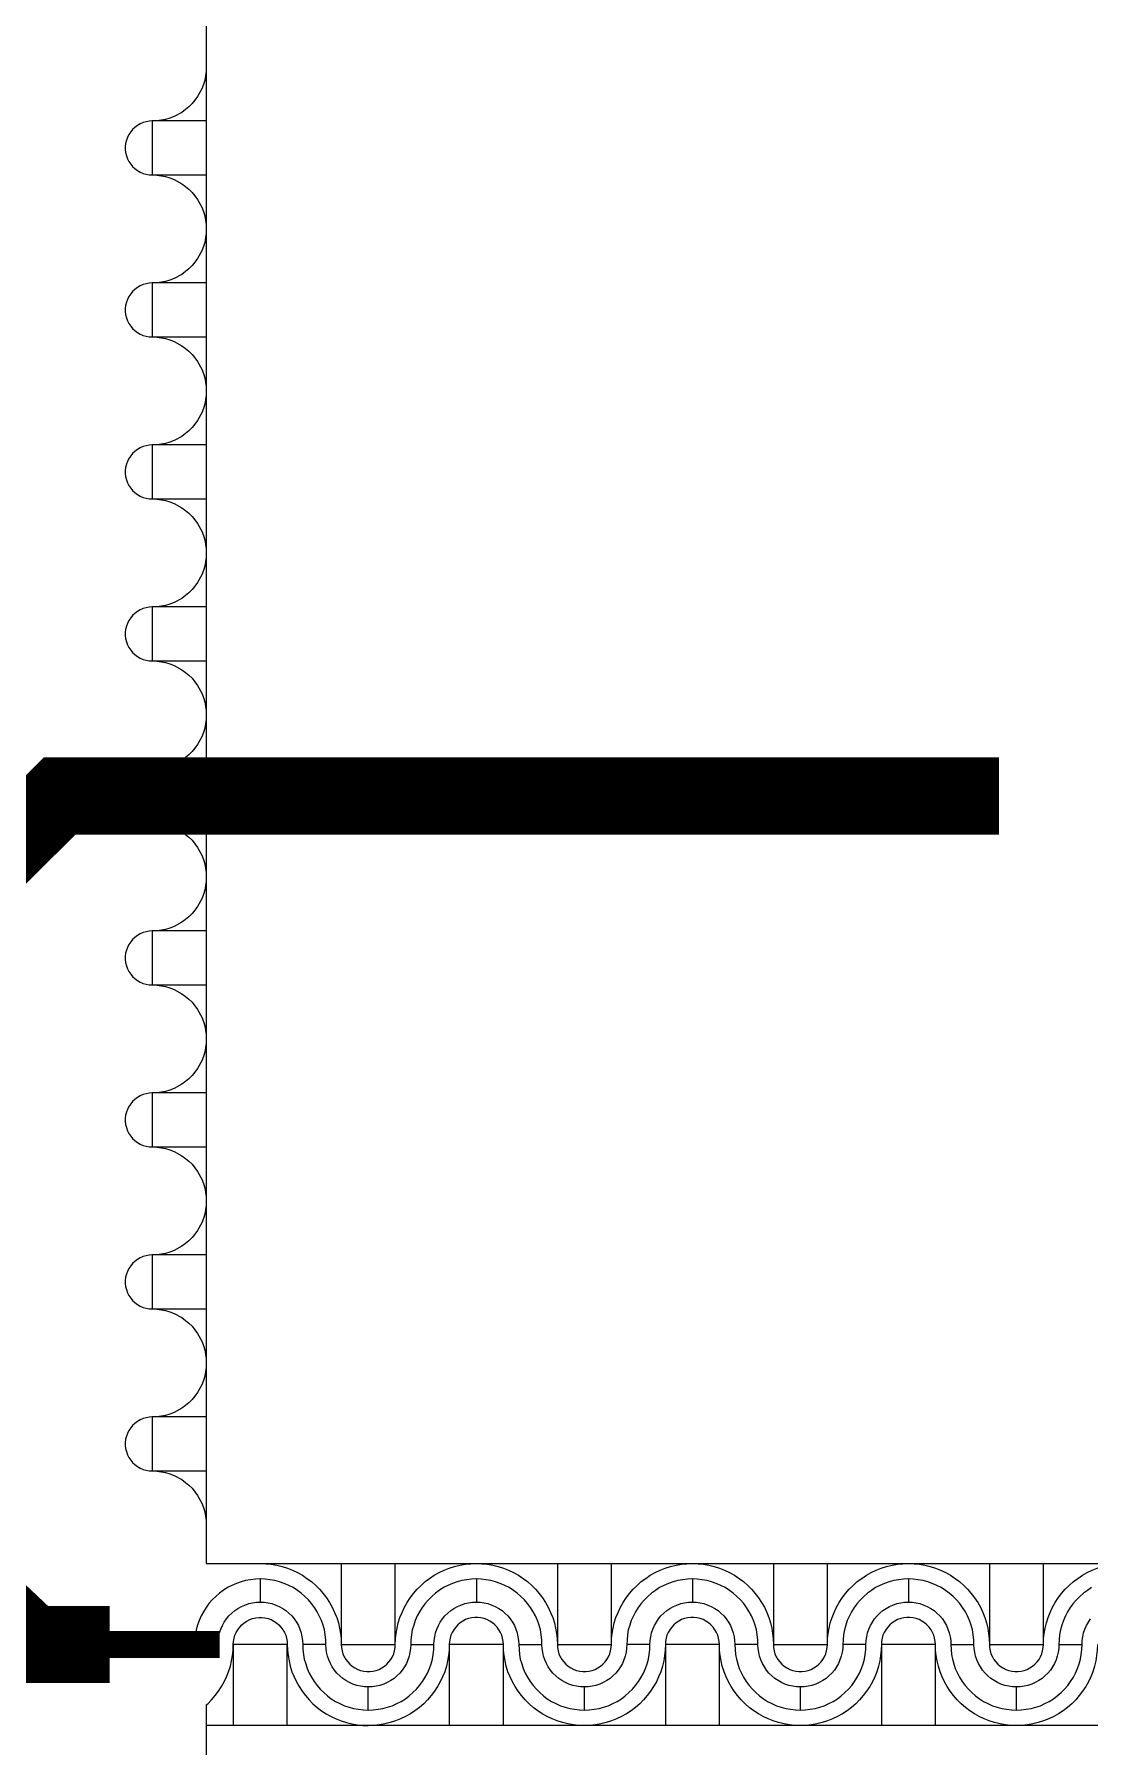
# Model space of a CAD drawing. Extents: x 190.8 to 267.1, y 124 to 174.8.
# Drawn here: x 224.322 to 225.69, y 139.348 to 141.568 of the extents above; entities that cross this region are included whole.
import ezdxf

# ---------------------------------------------------------------- set-up
doc = ezdxf.new("R2010")
doc.units = 0
doc.header["$MEASUREMENT"] = 0

msp = doc.modelspace()

# ---------------------------------------------------------------- linework, layer by layer
for p, q in [((224.5446, 141.6023), (224.5446, 139.5856)), ((224.5446, 139.5856), (226.6713, 139.5856)), ((224.5446, 139.4023), (224.5446, 137.3856))]:
    msp.add_line(p, q)
for points in [[(224.5446, 141.5256), (224.5444, 141.5198), (224.5436, 141.5141), (224.5426, 141.5083), (224.5409, 141.5028), (224.5389, 141.4973), (224.5334, 141.4873), (224.5299, 141.4826), (224.5261, 141.4781), (224.5221, 141.4741), (224.5176, 141.4703), (224.5129, 141.4668), (224.5029, 141.4613), (224.4974, 141.4593), (224.4919, 141.4576), (224.4861, 141.4566), (224.4804, 141.4558), (224.4746, 141.4556)], [(224.4746, 141.4556), (224.4706, 141.4553), (224.4666, 141.4546), (224.4626, 141.4536), (224.4589, 141.4518), (224.4554, 141.4498), (224.4521, 141.4473), (224.4491, 141.4446), (224.4466, 141.4416), (224.4444, 141.4381), (224.4424, 141.4343), (224.4411, 141.4306), (224.4401, 141.4266), (224.4396, 141.4226), (224.4396, 141.4186), (224.4401, 141.4146), (224.4411, 141.4106), (224.4424, 141.4066), (224.4444, 141.4031), (224.4466, 141.3996), (224.4491, 141.3966), (224.4521, 141.3938), (224.4554, 141.3913), (224.4589, 141.3893), (224.4626, 141.3876), (224.4666, 141.3866), (224.4706, 141.3858), (224.4746, 141.3856)], [(224.5446, 141.4556), (224.4746, 141.4556), (224.4746, 141.3856), (224.5446, 141.3856)], [(224.4746, 141.3856), (224.4804, 141.3853), (224.4861, 141.3846), (224.4919, 141.3836), (224.4974, 141.3818), (224.5029, 141.3798), (224.5129, 141.3743), (224.5176, 141.3708), (224.5221, 141.3671), (224.5261, 141.3631), (224.5299, 141.3586), (224.5334, 141.3538), (224.5389, 141.3438), (224.5409, 141.3383), (224.5426, 141.3328), (224.5436, 141.3271), (224.5444, 141.3213), (224.5446, 141.3156)], [(224.5446, 141.3156), (224.5444, 141.3098), (224.5436, 141.3041), (224.5426, 141.2983), (224.5409, 141.2928), (224.5389, 141.2873), (224.5334, 141.2773), (224.5299, 141.2726), (224.5261, 141.2681), (224.5221, 141.2641), (224.5176, 141.2603), (224.5129, 141.2568), (224.5029, 141.2513), (224.4974, 141.2493), (224.4919, 141.2476), (224.4861, 141.2466), (224.4804, 141.2458), (224.4746, 141.2456)], [(224.4746, 141.2456), (224.4706, 141.2453), (224.4666, 141.2446), (224.4626, 141.2436), (224.4589, 141.2418), (224.4554, 141.2398), (224.4521, 141.2373), (224.4491, 141.2346), (224.4466, 141.2316), (224.4444, 141.2281), (224.4424, 141.2243), (224.4411, 141.2206), (224.4401, 141.2166), (224.4396, 141.2126), (224.4396, 141.2086), (224.4401, 141.2046), (224.4411, 141.2006), (224.4424, 141.1966), (224.4444, 141.1931), (224.4466, 141.1896), (224.4491, 141.1866), (224.4521, 141.1838), (224.4554, 141.1813), (224.4589, 141.1793), (224.4626, 141.1776), (224.4666, 141.1766), (224.4706, 141.1758), (224.4746, 141.1756)], [(224.5446, 141.2456), (224.4746, 141.2456), (224.4746, 141.1756), (224.5446, 141.1756)], [(224.4746, 141.1756), (224.4804, 141.1753), (224.4861, 141.1746), (224.4919, 141.1736), (224.4974, 141.1718), (224.5029, 141.1698), (224.5129, 141.1643), (224.5176, 141.1608), (224.5221, 141.1571), (224.5261, 141.1531), (224.5299, 141.1486), (224.5334, 141.1438), (224.5389, 141.1338), (224.5409, 141.1283), (224.5426, 141.1228), (224.5436, 141.1171), (224.5444, 141.1113), (224.5446, 141.1056)], [(224.5446, 141.1056), (224.5444, 141.0998), (224.5436, 141.0941), (224.5426, 141.0883), (224.5409, 141.0828), (224.5389, 141.0773), (224.5334, 141.0673), (224.5299, 141.0626), (224.5261, 141.0581), (224.5221, 141.0541), (224.5176, 141.0503), (224.5129, 141.0468), (224.5029, 141.0413), (224.4974, 141.0393), (224.4919, 141.0376), (224.4861, 141.0366), (224.4804, 141.0358), (224.4746, 141.0356)], [(224.4746, 141.0356), (224.4706, 141.0353), (224.4666, 141.0346), (224.4626, 141.0336), (224.4589, 141.0318), (224.4554, 141.0298), (224.4521, 141.0273), (224.4491, 141.0246), (224.4466, 141.0216), (224.4444, 141.0181), (224.4424, 141.0143), (224.4411, 141.0106), (224.4401, 141.0066), (224.4396, 141.0026), (224.4396, 140.9986), (224.4401, 140.9946), (224.4411, 140.9906), (224.4424, 140.9866), (224.4444, 140.9831), (224.4466, 140.9796), (224.4491, 140.9766), (224.4521, 140.9738), (224.4554, 140.9713), (224.4589, 140.9693), (224.4626, 140.9676), (224.4666, 140.9666), (224.4706, 140.9658), (224.4746, 140.9656)], [(224.5446, 141.0356), (224.4746, 141.0356), (224.4746, 140.9656), (224.5446, 140.9656)], [(224.4746, 140.9656), (224.4804, 140.9653), (224.4861, 140.9646), (224.4919, 140.9636), (224.4974, 140.9618), (224.5029, 140.9598), (224.5129, 140.9543), (224.5176, 140.9508), (224.5221, 140.9471), (224.5261, 140.9431), (224.5299, 140.9386), (224.5334, 140.9338), (224.5389, 140.9238), (224.5409, 140.9183), (224.5426, 140.9128), (224.5436, 140.9071), (224.5444, 140.9013), (224.5446, 140.8956)], [(224.5446, 140.8956), (224.5444, 140.8898), (224.5436, 140.8841), (224.5426, 140.8783), (224.5409, 140.8728), (224.5389, 140.8673), (224.5334, 140.8573), (224.5299, 140.8526), (224.5261, 140.8481), (224.5221, 140.8441), (224.5176, 140.8403), (224.5129, 140.8368), (224.5029, 140.8313), (224.4974, 140.8293), (224.4919, 140.8276), (224.4861, 140.8266), (224.4804, 140.8258), (224.4746, 140.8256)], [(224.4746, 140.8256), (224.4706, 140.8253), (224.4666, 140.8246), (224.4626, 140.8236), (224.4589, 140.8218), (224.4554, 140.8198), (224.4521, 140.8173), (224.4491, 140.8146), (224.4466, 140.8116), (224.4444, 140.8081), (224.4424, 140.8043), (224.4411, 140.8006), (224.4401, 140.7966), (224.4396, 140.7926), (224.4396, 140.7886), (224.4401, 140.7846), (224.4411, 140.7806), (224.4424, 140.7766), (224.4444, 140.7731), (224.4466, 140.7696), (224.4491, 140.7666), (224.4521, 140.7638), (224.4554, 140.7613), (224.4589, 140.7593), (224.4626, 140.7576), (224.4666, 140.7566), (224.4706, 140.7558), (224.4746, 140.7556)], [(224.5446, 140.8256), (224.4746, 140.8256), (224.4746, 140.7556), (224.5446, 140.7556)], [(224.4746, 140.7556), (224.4804, 140.7553), (224.4861, 140.7546), (224.4919, 140.7536), (224.4974, 140.7518), (224.5029, 140.7498), (224.5129, 140.7443), (224.5176, 140.7408), (224.5221, 140.7371), (224.5261, 140.7331), (224.5299, 140.7286), (224.5334, 140.7238), (224.5389, 140.7138), (224.5409, 140.7083), (224.5426, 140.7028), (224.5436, 140.6971), (224.5444, 140.6913), (224.5446, 140.6856)], [(224.5446, 140.6856), (224.5444, 140.6798), (224.5436, 140.6741), (224.5426, 140.6683), (224.5409, 140.6628), (224.5389, 140.6573), (224.5334, 140.6473), (224.5299, 140.6426), (224.5261, 140.6381), (224.5221, 140.6341), (224.5176, 140.6303), (224.5129, 140.6268), (224.5029, 140.6213), (224.4974, 140.6193), (224.4919, 140.6176), (224.4861, 140.6166), (224.4804, 140.6158), (224.4746, 140.6156)], [(224.4746, 140.6156), (224.4706, 140.6153), (224.4666, 140.6146), (224.4626, 140.6136), (224.4589, 140.6118), (224.4554, 140.6098), (224.4521, 140.6073), (224.4491, 140.6046), (224.4466, 140.6016), (224.4444, 140.5981), (224.4424, 140.5943), (224.4411, 140.5906), (224.4401, 140.5866), (224.4396, 140.5826), (224.4396, 140.5786), (224.4401, 140.5746), (224.4411, 140.5706), (224.4424, 140.5666), (224.4444, 140.5631), (224.4466, 140.5596), (224.4491, 140.5566), (224.4521, 140.5538), (224.4554, 140.5513), (224.4589, 140.5493), (224.4626, 140.5476), (224.4666, 140.5466), (224.4706, 140.5458), (224.4746, 140.5456)], [(224.5446, 140.6156), (224.4746, 140.6156), (224.4746, 140.5456), (224.5446, 140.5456)], [(224.4746, 140.5456), (224.4804, 140.5453), (224.4861, 140.5446), (224.4919, 140.5436), (224.4974, 140.5418), (224.5029, 140.5398), (224.5129, 140.5343), (224.5176, 140.5308), (224.5221, 140.5271), (224.5261, 140.5231), (224.5299, 140.5186), (224.5334, 140.5138), (224.5389, 140.5038), (224.5409, 140.4983), (224.5426, 140.4928), (224.5436, 140.4871), (224.5444, 140.4813), (224.5446, 140.4756)], [(224.5446, 140.4756), (224.5444, 140.4698), (224.5436, 140.4641), (224.5426, 140.4583), (224.5409, 140.4528), (224.5389, 140.4473), (224.5334, 140.4373), (224.5299, 140.4326), (224.5261, 140.4281), (224.5221, 140.4241), (224.5176, 140.4203), (224.5129, 140.4168), (224.5029, 140.4113), (224.4974, 140.4093), (224.4919, 140.4076), (224.4861, 140.4066), (224.4804, 140.4058), (224.4746, 140.4056)], [(224.4746, 140.4056), (224.4706, 140.4053), (224.4666, 140.4046), (224.4626, 140.4036), (224.4589, 140.4018), (224.4554, 140.3998), (224.4521, 140.3973), (224.4491, 140.3946), (224.4466, 140.3916), (224.4444, 140.3881), (224.4424, 140.3843), (224.4411, 140.3806), (224.4401, 140.3766), (224.4396, 140.3726), (224.4396, 140.3686), (224.4401, 140.3646), (224.4411, 140.3606), (224.4424, 140.3566), (224.4444, 140.3531), (224.4466, 140.3496), (224.4491, 140.3466), (224.4521, 140.3438), (224.4554, 140.3413), (224.4589, 140.3393), (224.4626, 140.3376), (224.4666, 140.3366), (224.4706, 140.3358), (224.4746, 140.3356)], [(224.5446, 140.4056), (224.4746, 140.4056), (224.4746, 140.3356), (224.5446, 140.3356)], [(224.4746, 140.3356), (224.4804, 140.3353), (224.4861, 140.3346), (224.4919, 140.3336), (224.4974, 140.3318), (224.5029, 140.3298), (224.5129, 140.3243), (224.5176, 140.3208), (224.5221, 140.3171), (224.5261, 140.3131), (224.5299, 140.3086), (224.5334, 140.3038), (224.5389, 140.2938), (224.5409, 140.2883), (224.5426, 140.2828), (224.5436, 140.2771), (224.5444, 140.2713), (224.5446, 140.2656)], [(224.5446, 140.2656), (224.5444, 140.2598), (224.5436, 140.2541), (224.5426, 140.2483), (224.5409, 140.2428), (224.5389, 140.2373), (224.5334, 140.2273), (224.5299, 140.2226), (224.5261, 140.2181), (224.5221, 140.2141), (224.5176, 140.2103), (224.5129, 140.2068), (224.5029, 140.2013), (224.4974, 140.1993), (224.4919, 140.1976), (224.4861, 140.1966), (224.4804, 140.1958), (224.4746, 140.1956)], [(224.4746, 140.1956), (224.4706, 140.1953), (224.4666, 140.1946), (224.4626, 140.1936), (224.4589, 140.1918), (224.4554, 140.1898), (224.4521, 140.1873), (224.4491, 140.1846), (224.4466, 140.1816), (224.4444, 140.1781), (224.4424, 140.1743), (224.4411, 140.1706), (224.4401, 140.1666), (224.4396, 140.1626), (224.4396, 140.1586), (224.4401, 140.1546), (224.4411, 140.1506), (224.4424, 140.1466), (224.4444, 140.1431), (224.4466, 140.1396), (224.4491, 140.1366), (224.4521, 140.1338), (224.4554, 140.1313), (224.4589, 140.1293), (224.4626, 140.1276), (224.4666, 140.1266), (224.4706, 140.1258), (224.4746, 140.1256)], [(224.5446, 140.1956), (224.4746, 140.1956), (224.4746, 140.1256), (224.5446, 140.1256)], [(224.4746, 140.1256), (224.4804, 140.1253), (224.4861, 140.1246), (224.4919, 140.1236), (224.4974, 140.1218), (224.5029, 140.1198), (224.5129, 140.1143), (224.5176, 140.1108), (224.5221, 140.1071), (224.5261, 140.1031), (224.5299, 140.0986), (224.5334, 140.0938), (224.5389, 140.0838), (224.5409, 140.0783), (224.5426, 140.0728), (224.5436, 140.0671), (224.5444, 140.0613), (224.5446, 140.0556)], [(224.5446, 140.0556), (224.5444, 140.0498), (224.5436, 140.0441), (224.5426, 140.0383), (224.5409, 140.0328), (224.5389, 140.0273), (224.5334, 140.0173), (224.5299, 140.0126), (224.5261, 140.0081), (224.5221, 140.0041), (224.5176, 140.0003), (224.5129, 139.9968), (224.5029, 139.9913), (224.4974, 139.9893), (224.4919, 139.9876), (224.4861, 139.9866), (224.4804, 139.9858), (224.4746, 139.9856)], [(224.4746, 139.9856), (224.4706, 139.9853), (224.4666, 139.9846), (224.4626, 139.9836), (224.4589, 139.9818), (224.4554, 139.9798), (224.4521, 139.9773), (224.4491, 139.9746), (224.4466, 139.9716), (224.4444, 139.9681), (224.4424, 139.9643), (224.4411, 139.9606), (224.4401, 139.9566), (224.4396, 139.9526), (224.4396, 139.9486), (224.4401, 139.9446), (224.4411, 139.9406), (224.4424, 139.9366), (224.4444, 139.9331), (224.4466, 139.9296), (224.4491, 139.9266), (224.4521, 139.9238), (224.4554, 139.9213), (224.4589, 139.9193), (224.4626, 139.9176), (224.4666, 139.9166), (224.4706, 139.9158), (224.4746, 139.9156)], [(224.5446, 139.9856), (224.4746, 139.9856), (224.4746, 139.9156), (224.5446, 139.9156)], [(224.4746, 139.9156), (224.4804, 139.9153), (224.4861, 139.9146), (224.4919, 139.9136), (224.4974, 139.9118), (224.5029, 139.9098), (224.5129, 139.9043), (224.5176, 139.9008), (224.5221, 139.8971), (224.5261, 139.8931), (224.5299, 139.8886), (224.5334, 139.8838), (224.5389, 139.8738), (224.5409, 139.8683), (224.5426, 139.8628), (224.5436, 139.8571), (224.5444, 139.8513), (224.5446, 139.8456)], [(224.5446, 139.8456), (224.5444, 139.8398), (224.5436, 139.8341), (224.5426, 139.8283), (224.5409, 139.8228), (224.5389, 139.8173), (224.5334, 139.8073), (224.5299, 139.8026), (224.5261, 139.7981), (224.5221, 139.7941), (224.5176, 139.7903), (224.5129, 139.7868), (224.5029, 139.7813), (224.4974, 139.7793), (224.4919, 139.7776), (224.4861, 139.7766), (224.4804, 139.7758), (224.4746, 139.7756)], [(224.4746, 139.7756), (224.4706, 139.7753), (224.4666, 139.7746), (224.4626, 139.7736), (224.4589, 139.7718), (224.4554, 139.7698), (224.4521, 139.7673), (224.4491, 139.7646), (224.4466, 139.7616), (224.4444, 139.7581), (224.4424, 139.7543), (224.4411, 139.7506), (224.4401, 139.7466), (224.4396, 139.7426), (224.4396, 139.7386), (224.4401, 139.7346), (224.4411, 139.7306), (224.4424, 139.7266), (224.4444, 139.7231), (224.4466, 139.7196), (224.4491, 139.7166), (224.4521, 139.7138), (224.4554, 139.7113), (224.4589, 139.7093), (224.4626, 139.7076), (224.4666, 139.7066), (224.4706, 139.7058), (224.4746, 139.7056)], [(224.5446, 139.7756), (224.4746, 139.7756), (224.4746, 139.7056), (224.5446, 139.7056)], [(224.4746, 139.7056), (224.4804, 139.7053), (224.4861, 139.7046), (224.4919, 139.7036), (224.4974, 139.7018), (224.5029, 139.6998), (224.5129, 139.6943), (224.5176, 139.6908), (224.5221, 139.6871), (224.5261, 139.6831), (224.5299, 139.6786), (224.5334, 139.6738), (224.5389, 139.6638), (224.5409, 139.6583), (224.5426, 139.6528), (224.5436, 139.6471), (224.5444, 139.6413), (224.5446, 139.6356)], [(224.6146, 139.5856), (224.6219, 139.5853), (224.6289, 139.5846), (224.6359, 139.5833), (224.6429, 139.5818), (224.6499, 139.5796), (224.6564, 139.5768), (224.6629, 139.5738), (224.6691, 139.5703), (224.6751, 139.5663), (224.6809, 139.5621), (224.6864, 139.5573), (224.6914, 139.5523), (224.6961, 139.5468), (224.7004, 139.5411), (224.7044, 139.5351), (224.7079, 139.5288), (224.7109, 139.5223), (224.7136, 139.5158), (224.7159, 139.5088), (224.7174, 139.5018), (224.7186, 139.4948), (224.7194, 139.4878), (224.7196, 139.4806)], [(224.7196, 139.5856), (224.7196, 139.4806), (224.7896, 139.4806), (224.7896, 139.5856)], [(224.7896, 139.4806), (224.7899, 139.4878), (224.7906, 139.4948), (224.7919, 139.5018), (224.7934, 139.5088), (224.7956, 139.5158), (224.7984, 139.5223), (224.8014, 139.5288), (224.8049, 139.5351), (224.8089, 139.5411), (224.8131, 139.5468), (224.8179, 139.5523), (224.8229, 139.5573), (224.8284, 139.5621), (224.8341, 139.5663), (224.8401, 139.5703), (224.8464, 139.5738), (224.8529, 139.5768), (224.8594, 139.5796), (224.8664, 139.5818), (224.8734, 139.5833), (224.8804, 139.5846), (224.8874, 139.5853), (224.8946, 139.5856)], [(224.8946, 139.5856), (224.9019, 139.5853), (224.9089, 139.5846), (224.9159, 139.5833), (224.9229, 139.5818), (224.9299, 139.5796), (224.9364, 139.5768), (224.9429, 139.5738), (224.9491, 139.5703), (224.9551, 139.5663), (224.9609, 139.5621), (224.9664, 139.5573), (224.9714, 139.5523), (224.9761, 139.5468), (224.9804, 139.5411), (224.9844, 139.5351), (224.9879, 139.5288), (224.9909, 139.5223), (224.9936, 139.5158), (224.9959, 139.5088), (224.9974, 139.5018), (224.9986, 139.4948), (224.9994, 139.4878), (224.9996, 139.4806)], [(224.9996, 139.5856), (224.9996, 139.4806), (225.0696, 139.4806), (225.0696, 139.5856)], [(225.0696, 139.4806), (225.0699, 139.4878), (225.0706, 139.4948), (225.0719, 139.5018), (225.0734, 139.5088), (225.0756, 139.5158), (225.0784, 139.5223), (225.0814, 139.5288), (225.0849, 139.5351), (225.0889, 139.5411), (225.0931, 139.5468), (225.0979, 139.5523), (225.1029, 139.5573), (225.1084, 139.5621), (225.1141, 139.5663), (225.1201, 139.5703), (225.1264, 139.5738), (225.1329, 139.5768), (225.1394, 139.5796), (225.1464, 139.5818), (225.1534, 139.5833), (225.1604, 139.5846), (225.1674, 139.5853), (225.1746, 139.5856)], [(225.1746, 139.5856), (225.1819, 139.5853), (225.1889, 139.5846), (225.1959, 139.5833), (225.2029, 139.5818), (225.2099, 139.5796), (225.2164, 139.5768), (225.2229, 139.5738), (225.2291, 139.5703), (225.2351, 139.5663), (225.2409, 139.5621), (225.2464, 139.5573), (225.2514, 139.5523), (225.2561, 139.5468), (225.2604, 139.5411), (225.2644, 139.5351), (225.2679, 139.5288), (225.2709, 139.5223), (225.2736, 139.5158), (225.2759, 139.5088), (225.2774, 139.5018), (225.2786, 139.4948), (225.2794, 139.4878), (225.2796, 139.4806)], [(225.2796, 139.5856), (225.2796, 139.4806), (225.3496, 139.4806), (225.3496, 139.5856)], [(225.3496, 139.4806), (225.3499, 139.4878), (225.3506, 139.4948), (225.3519, 139.5018), (225.3534, 139.5088), (225.3556, 139.5158), (225.3584, 139.5223), (225.3614, 139.5288), (225.3649, 139.5351), (225.3689, 139.5411), (225.3731, 139.5468), (225.3779, 139.5523), (225.3829, 139.5573), (225.3884, 139.5621), (225.3941, 139.5663), (225.4001, 139.5703), (225.4064, 139.5738), (225.4129, 139.5768), (225.4194, 139.5796), (225.4264, 139.5818), (225.4334, 139.5833), (225.4404, 139.5846), (225.4474, 139.5853), (225.4546, 139.5856)], [(225.4546, 139.5856), (225.4619, 139.5853), (225.4689, 139.5846), (225.4759, 139.5833), (225.4829, 139.5818), (225.4899, 139.5796), (225.4964, 139.5768), (225.5029, 139.5738), (225.5091, 139.5703), (225.5151, 139.5663), (225.5209, 139.5621), (225.5264, 139.5573), (225.5314, 139.5523), (225.5361, 139.5468), (225.5404, 139.5411), (225.5444, 139.5351), (225.5479, 139.5288), (225.5509, 139.5223), (225.5536, 139.5158), (225.5559, 139.5088), (225.5574, 139.5018), (225.5586, 139.4948), (225.5594, 139.4878), (225.5596, 139.4806)], [(225.5596, 139.5856), (225.5596, 139.4806), (225.6296, 139.4806), (225.6296, 139.5856)], [(225.6296, 139.4806), (225.6299, 139.4878), (225.6306, 139.4948), (225.6319, 139.5018), (225.6334, 139.5088), (225.6356, 139.5158), (225.6384, 139.5223), (225.6414, 139.5288), (225.6449, 139.5351), (225.6489, 139.5411), (225.6531, 139.5468), (225.6579, 139.5523), (225.6629, 139.5573), (225.6684, 139.5621), (225.6741, 139.5663), (225.6801, 139.5703), (225.6864, 139.5738), (225.6929, 139.5768), (225.6994, 139.5796), (225.7064, 139.5818), (225.7134, 139.5833), (225.7204, 139.5846), (225.7274, 139.5853), (225.7346, 139.5856)], [(224.6146, 139.5656), (224.6084, 139.5653), (224.6019, 139.5646), (224.5956, 139.5636), (224.5896, 139.5618), (224.5836, 139.5598), (224.5776, 139.5571), (224.5721, 139.5543), (224.5666, 139.5508), (224.5616, 139.5471), (224.5569, 139.5428), (224.5524, 139.5383), (224.5481, 139.5336), (224.5444, 139.5286), (224.5409, 139.5231), (224.5381, 139.5176), (224.5354, 139.5116), (224.5334, 139.5056), (224.5316, 139.4996), (224.5306, 139.4933), (224.5299, 139.4868), (224.5296, 139.4806), (224.5596, 139.4806), (224.5599, 139.4856), (224.5606, 139.4906), (224.5616, 139.4956), (224.5634, 139.5006), (224.5654, 139.5051), (224.5679, 139.5096), (224.5706, 139.5138), (224.5739, 139.5176), (224.5776, 139.5213), (224.5814, 139.5246), (224.5856, 139.5273), (224.5901, 139.5298), (224.5946, 139.5318), (224.5996, 139.5336), (224.6046, 139.5346), (224.6096, 139.5353), (224.6146, 139.5356)], [(224.6996, 139.4806), (224.6994, 139.4868), (224.6986, 139.4933), (224.6976, 139.4996), (224.6959, 139.5056), (224.6939, 139.5116), (224.6911, 139.5176), (224.6884, 139.5231), (224.6849, 139.5286), (224.6811, 139.5336), (224.6769, 139.5383), (224.6724, 139.5428), (224.6676, 139.5471), (224.6626, 139.5508), (224.6571, 139.5543), (224.6516, 139.5571), (224.6456, 139.5598), (224.6396, 139.5618), (224.6336, 139.5636), (224.6274, 139.5646), (224.6209, 139.5653), (224.6146, 139.5656), (224.6146, 139.5356), (224.6196, 139.5353), (224.6246, 139.5346), (224.6296, 139.5336), (224.6346, 139.5318), (224.6391, 139.5298), (224.6436, 139.5273), (224.6479, 139.5246), (224.6516, 139.5213), (224.6554, 139.5176), (224.6586, 139.5138), (224.6614, 139.5096), (224.6639, 139.5051), (224.6659, 139.5006), (224.6676, 139.4956), (224.6686, 139.4906), (224.6694, 139.4856), (224.6696, 139.4806)], [(224.8946, 139.5656), (224.8884, 139.5653), (224.8819, 139.5646), (224.8756, 139.5636), (224.8696, 139.5618), (224.8636, 139.5598), (224.8576, 139.5571), (224.8521, 139.5543), (224.8466, 139.5508), (224.8416, 139.5471), (224.8369, 139.5428), (224.8324, 139.5383), (224.8281, 139.5336), (224.8244, 139.5286), (224.8209, 139.5231), (224.8181, 139.5176), (224.8154, 139.5116), (224.8134, 139.5056), (224.8116, 139.4996), (224.8106, 139.4933), (224.8099, 139.4868), (224.8096, 139.4806), (224.8396, 139.4806), (224.8399, 139.4856), (224.8406, 139.4906), (224.8416, 139.4956), (224.8434, 139.5006), (224.8454, 139.5051), (224.8479, 139.5096), (224.8506, 139.5138), (224.8539, 139.5176), (224.8576, 139.5213), (224.8614, 139.5246), (224.8656, 139.5273), (224.8701, 139.5298), (224.8746, 139.5318), (224.8796, 139.5336), (224.8846, 139.5346), (224.8896, 139.5353), (224.8946, 139.5356)], [(225.1746, 139.5656), (225.1684, 139.5653), (225.1619, 139.5646), (225.1556, 139.5636), (225.1496, 139.5618), (225.1436, 139.5598), (225.1376, 139.5571), (225.1321, 139.5543), (225.1266, 139.5508), (225.1216, 139.5471), (225.1169, 139.5428), (225.1124, 139.5383), (225.1081, 139.5336), (225.1044, 139.5286), (225.1009, 139.5231), (225.0981, 139.5176), (225.0954, 139.5116), (225.0934, 139.5056), (225.0916, 139.4996), (225.0906, 139.4933), (225.0899, 139.4868), (225.0896, 139.4806)], [(225.2596, 139.4806), (225.2594, 139.4868), (225.2586, 139.4933), (225.2576, 139.4996), (225.2559, 139.5056), (225.2539, 139.5116), (225.2511, 139.5176), (225.2484, 139.5231), (225.2449, 139.5286), (225.2411, 139.5336), (225.2369, 139.5383), (225.2324, 139.5428), (225.2276, 139.5471), (225.2226, 139.5508), (225.2171, 139.5543), (225.2116, 139.5571), (225.2056, 139.5598), (225.1996, 139.5618), (225.1936, 139.5636), (225.1874, 139.5646), (225.1809, 139.5653), (225.1746, 139.5656), (225.1746, 139.5356), (225.1796, 139.5353), (225.1846, 139.5346), (225.1896, 139.5336), (225.1946, 139.5318), (225.1991, 139.5298), (225.2036, 139.5273), (225.2079, 139.5246), (225.2116, 139.5213), (225.2154, 139.5176), (225.2186, 139.5138), (225.2214, 139.5096), (225.2239, 139.5051), (225.2259, 139.5006), (225.2276, 139.4956), (225.2286, 139.4906), (225.2294, 139.4856), (225.2296, 139.4806)], [(225.4546, 139.5656), (225.4484, 139.5653), (225.4419, 139.5646), (225.4356, 139.5636), (225.4296, 139.5618), (225.4236, 139.5598), (225.4176, 139.5571), (225.4121, 139.5543), (225.4066, 139.5508), (225.4016, 139.5471), (225.3969, 139.5428), (225.3924, 139.5383), (225.3881, 139.5336), (225.3844, 139.5286), (225.3809, 139.5231), (225.3781, 139.5176), (225.3754, 139.5116), (225.3734, 139.5056), (225.3716, 139.4996), (225.3706, 139.4933), (225.3699, 139.4868), (225.3696, 139.4806)], [(225.6921, 139.5543), (225.6866, 139.5508), (225.6816, 139.5471), (225.6769, 139.5428), (225.6724, 139.5383), (225.6681, 139.5336), (225.6644, 139.5286), (225.6609, 139.5231), (225.6581, 139.5176), (225.6554, 139.5116), (225.6534, 139.5056), (225.6516, 139.4996), (225.6506, 139.4933), (225.6499, 139.4868), (225.6496, 139.4806), (225.6796, 139.4806), (225.6799, 139.4856), (225.6806, 139.4906), (225.6816, 139.4956), (225.6834, 139.5006), (225.6854, 139.5051), (225.6879, 139.5096), (225.6906, 139.5138)], [(225.1196, 139.4806), (225.1199, 139.4856), (225.1206, 139.4906), (225.1216, 139.4956), (225.1234, 139.5006), (225.1254, 139.5051), (225.1279, 139.5096), (225.1306, 139.5138), (225.1339, 139.5176), (225.1376, 139.5213), (225.1414, 139.5246), (225.1456, 139.5273), (225.1501, 139.5298), (225.1546, 139.5318), (225.1596, 139.5336), (225.1646, 139.5346), (225.1696, 139.5353), (225.1746, 139.5356)], [(225.3996, 139.4806), (225.3999, 139.4856), (225.4006, 139.4906), (225.4016, 139.4956), (225.4034, 139.5006), (225.4054, 139.5051), (225.4079, 139.5096), (225.4106, 139.5138), (225.4139, 139.5176), (225.4176, 139.5213), (225.4214, 139.5246), (225.4256, 139.5273), (225.4301, 139.5298), (225.4346, 139.5318), (225.4396, 139.5336), (225.4446, 139.5346), (225.4496, 139.5353), (225.4546, 139.5356)], [(224.5796, 139.4806), (224.5799, 139.4846), (224.5806, 139.4886), (224.5816, 139.4926), (224.5834, 139.4963), (224.5854, 139.4998), (224.5879, 139.5031), (224.5906, 139.5061), (224.5936, 139.5086), (224.5971, 139.5108), (224.6009, 139.5128), (224.6046, 139.5141), (224.6086, 139.5151), (224.6126, 139.5156), (224.6166, 139.5156), (224.6206, 139.5151), (224.6246, 139.5141), (224.6286, 139.5128), (224.6321, 139.5108), (224.6356, 139.5086), (224.6386, 139.5061), (224.6414, 139.5031), (224.6439, 139.4998), (224.6459, 139.4963), (224.6476, 139.4926), (224.6486, 139.4886), (224.6494, 139.4846), (224.6496, 139.4806)], [(224.9296, 139.4806), (224.9294, 139.4846), (224.9286, 139.4886), (224.9276, 139.4926), (224.9259, 139.4963), (224.9239, 139.4998), (224.9214, 139.5031), (224.9186, 139.5061), (224.9156, 139.5086), (224.9121, 139.5108), (224.9084, 139.5128), (224.9046, 139.5141), (224.9006, 139.5151), (224.8966, 139.5156), (224.8926, 139.5156), (224.8886, 139.5151), (224.8846, 139.5141), (224.8806, 139.5128), (224.8771, 139.5108), (224.8736, 139.5086), (224.8706, 139.5061), (224.8679, 139.5031), (224.8654, 139.4998), (224.8634, 139.4963), (224.8616, 139.4926), (224.8606, 139.4886), (224.8599, 139.4846), (224.8596, 139.4806)], [(225.2096, 139.4806), (225.2094, 139.4846), (225.2086, 139.4886), (225.2076, 139.4926), (225.2059, 139.4963), (225.2039, 139.4998), (225.2014, 139.5031), (225.1986, 139.5061), (225.1956, 139.5086), (225.1921, 139.5108), (225.1884, 139.5128), (225.1846, 139.5141), (225.1806, 139.5151), (225.1766, 139.5156), (225.1726, 139.5156), (225.1686, 139.5151), (225.1646, 139.5141), (225.1606, 139.5128), (225.1571, 139.5108), (225.1536, 139.5086), (225.1506, 139.5061), (225.1479, 139.5031), (225.1454, 139.4998), (225.1434, 139.4963), (225.1416, 139.4926), (225.1406, 139.4886), (225.1399, 139.4846), (225.1396, 139.4806)], [(225.4896, 139.4806), (225.4894, 139.4846), (225.4886, 139.4886), (225.4876, 139.4926), (225.4859, 139.4963), (225.4839, 139.4998), (225.4814, 139.5031), (225.4786, 139.5061), (225.4756, 139.5086), (225.4721, 139.5108), (225.4684, 139.5128), (225.4646, 139.5141), (225.4606, 139.5151), (225.4566, 139.5156), (225.4526, 139.5156), (225.4486, 139.5151), (225.4446, 139.5141), (225.4406, 139.5128), (225.4371, 139.5108), (225.4336, 139.5086), (225.4306, 139.5061), (225.4279, 139.5031), (225.4254, 139.4998), (225.4234, 139.4963), (225.4216, 139.4926), (225.4206, 139.4886), (225.4199, 139.4846), (225.4196, 139.4806)], [(224.5446, 139.4023), (224.5464, 139.4038), (224.5514, 139.4088), (224.5561, 139.4143), (224.5604, 139.4201), (224.5644, 139.4261), (224.5679, 139.4323), (224.5709, 139.4388), (224.5736, 139.4453), (224.5759, 139.4523), (224.5774, 139.4593), (224.5786, 139.4663), (224.5794, 139.4733), (224.5796, 139.4806)], [(224.6496, 139.3756), (224.6496, 139.4806), (224.5796, 139.4806), (224.5796, 139.3756)], [(224.6496, 139.4806), (224.6499, 139.4733), (224.6506, 139.4663), (224.6519, 139.4593), (224.6534, 139.4523), (224.6556, 139.4453), (224.6584, 139.4388), (224.6614, 139.4323), (224.6649, 139.4261), (224.6689, 139.4201), (224.6731, 139.4143), (224.6779, 139.4088), (224.6829, 139.4038), (224.6884, 139.3991), (224.6941, 139.3948), (224.7001, 139.3908), (224.7064, 139.3873), (224.7129, 139.3843), (224.7194, 139.3816), (224.7264, 139.3793), (224.7334, 139.3778), (224.7404, 139.3766), (224.7474, 139.3758), (224.7546, 139.3756)], [(224.7196, 139.4806), (224.7199, 139.4766), (224.7206, 139.4726), (224.7216, 139.4686), (224.7234, 139.4648), (224.7254, 139.4613), (224.7279, 139.4581), (224.7306, 139.4551), (224.7336, 139.4526), (224.7371, 139.4503), (224.7409, 139.4483), (224.7446, 139.4471), (224.7486, 139.4461), (224.7526, 139.4456), (224.7566, 139.4456), (224.7606, 139.4461), (224.7646, 139.4471), (224.7686, 139.4483), (224.7721, 139.4503), (224.7756, 139.4526), (224.7786, 139.4551), (224.7814, 139.4581), (224.7839, 139.4613), (224.7859, 139.4648), (224.7876, 139.4686), (224.7886, 139.4726), (224.7894, 139.4766), (224.7896, 139.4806)], [(224.8096, 139.4806), (224.8094, 139.4756), (224.8086, 139.4706), (224.8076, 139.4656), (224.8059, 139.4606), (224.8039, 139.4561), (224.8014, 139.4516), (224.7986, 139.4473), (224.7954, 139.4436), (224.7916, 139.4398), (224.7879, 139.4366), (224.7836, 139.4338), (224.7791, 139.4313), (224.7746, 139.4293), (224.7696, 139.4276), (224.7646, 139.4266), (224.7596, 139.4258), (224.7546, 139.4256)], [(224.8596, 139.4806), (224.8594, 139.4733), (224.8586, 139.4663), (224.8574, 139.4593), (224.8559, 139.4523), (224.8536, 139.4453), (224.8509, 139.4388), (224.8479, 139.4323), (224.8444, 139.4261), (224.8404, 139.4201), (224.8361, 139.4143), (224.8314, 139.4088), (224.8264, 139.4038), (224.8209, 139.3991), (224.8151, 139.3948), (224.8091, 139.3908), (224.8029, 139.3873), (224.7964, 139.3843), (224.7899, 139.3816), (224.7829, 139.3793), (224.7759, 139.3778), (224.7689, 139.3766), (224.7619, 139.3758), (224.7546, 139.3756)], [(224.7546, 139.3956), (224.7609, 139.3958), (224.7674, 139.3966), (224.7736, 139.3976), (224.7796, 139.3993), (224.7856, 139.4013), (224.7916, 139.4041), (224.7971, 139.4068), (224.8026, 139.4103), (224.8076, 139.4141), (224.8124, 139.4183), (224.8169, 139.4228), (224.8211, 139.4276), (224.8249, 139.4326), (224.8284, 139.4381), (224.8311, 139.4436), (224.8339, 139.4496), (224.8359, 139.4556), (224.8376, 139.4616), (224.8386, 139.4678), (224.8394, 139.4743), (224.8396, 139.4806)], [(224.9296, 139.3756), (224.9296, 139.4806), (224.8596, 139.4806), (224.8596, 139.3756)], [(225.0346, 139.3756), (225.0274, 139.3758), (225.0204, 139.3766), (225.0134, 139.3778), (225.0064, 139.3793), (224.9994, 139.3816), (224.9929, 139.3843), (224.9864, 139.3873), (224.9801, 139.3908), (224.9741, 139.3948), (224.9684, 139.3991), (224.9629, 139.4038), (224.9579, 139.4088), (224.9531, 139.4143), (224.9489, 139.4201), (224.9449, 139.4261), (224.9414, 139.4323), (224.9384, 139.4388), (224.9356, 139.4453), (224.9334, 139.4523), (224.9319, 139.4593), (224.9306, 139.4663), (224.9299, 139.4733), (224.9296, 139.4806)], [(224.9496, 139.4806), (224.9499, 139.4743), (224.9506, 139.4678), (224.9516, 139.4616), (224.9534, 139.4556), (224.9554, 139.4496), (224.9581, 139.4436), (224.9609, 139.4381), (224.9644, 139.4326), (224.9681, 139.4276), (224.9724, 139.4228), (224.9769, 139.4183), (224.9816, 139.4141), (224.9866, 139.4103), (224.9921, 139.4068), (224.9976, 139.4041), (225.0036, 139.4013), (225.0096, 139.3993), (225.0156, 139.3976), (225.0219, 139.3966), (225.0284, 139.3958), (225.0346, 139.3956), (225.0346, 139.4256), (225.0296, 139.4258), (225.0246, 139.4266), (225.0196, 139.4276), (225.0146, 139.4293), (225.0101, 139.4313), (225.0056, 139.4338), (225.0014, 139.4366), (224.9976, 139.4398), (224.9939, 139.4436), (224.9906, 139.4473), (224.9879, 139.4516), (224.9854, 139.4561), (224.9834, 139.4606), (224.9816, 139.4656), (224.9806, 139.4706), (224.9799, 139.4756), (224.9796, 139.4806)], [(224.9996, 139.4806), (224.9999, 139.4766), (225.0006, 139.4726), (225.0016, 139.4686), (225.0034, 139.4648), (225.0054, 139.4613), (225.0079, 139.4581), (225.0106, 139.4551), (225.0136, 139.4526), (225.0171, 139.4503), (225.0209, 139.4483), (225.0246, 139.4471), (225.0286, 139.4461), (225.0326, 139.4456), (225.0366, 139.4456), (225.0406, 139.4461), (225.0446, 139.4471), (225.0486, 139.4483), (225.0521, 139.4503), (225.0556, 139.4526), (225.0586, 139.4551), (225.0614, 139.4581), (225.0639, 139.4613), (225.0659, 139.4648), (225.0676, 139.4686), (225.0686, 139.4726), (225.0694, 139.4766), (225.0696, 139.4806)], [(225.0346, 139.3956), (225.0409, 139.3958), (225.0474, 139.3966), (225.0536, 139.3976), (225.0596, 139.3993), (225.0656, 139.4013), (225.0716, 139.4041), (225.0771, 139.4068), (225.0826, 139.4103), (225.0876, 139.4141), (225.0924, 139.4183), (225.0969, 139.4228), (225.1011, 139.4276), (225.1049, 139.4326), (225.1084, 139.4381), (225.1111, 139.4436), (225.1139, 139.4496), (225.1159, 139.4556), (225.1176, 139.4616), (225.1186, 139.4678), (225.1194, 139.4743), (225.1196, 139.4806), (225.0896, 139.4806), (225.0894, 139.4756), (225.0886, 139.4706), (225.0876, 139.4656), (225.0859, 139.4606), (225.0839, 139.4561), (225.0814, 139.4516), (225.0786, 139.4473), (225.0754, 139.4436), (225.0716, 139.4398), (225.0679, 139.4366), (225.0636, 139.4338), (225.0591, 139.4313), (225.0546, 139.4293), (225.0496, 139.4276), (225.0446, 139.4266), (225.0396, 139.4258), (225.0346, 139.4256)], [(225.1396, 139.4806), (225.1394, 139.4733), (225.1386, 139.4663), (225.1374, 139.4593), (225.1359, 139.4523), (225.1336, 139.4453), (225.1309, 139.4388), (225.1279, 139.4323), (225.1244, 139.4261), (225.1204, 139.4201), (225.1161, 139.4143), (225.1114, 139.4088), (225.1064, 139.4038), (225.1009, 139.3991), (225.0951, 139.3948), (225.0891, 139.3908), (225.0829, 139.3873), (225.0764, 139.3843), (225.0699, 139.3816), (225.0629, 139.3793), (225.0559, 139.3778), (225.0489, 139.3766), (225.0419, 139.3758), (225.0346, 139.3756)], [(225.2096, 139.3756), (225.2096, 139.4806), (225.1396, 139.4806), (225.1396, 139.3756)], [(225.3146, 139.3756), (225.3074, 139.3758), (225.3004, 139.3766), (225.2934, 139.3778), (225.2864, 139.3793), (225.2794, 139.3816), (225.2729, 139.3843), (225.2664, 139.3873), (225.2601, 139.3908), (225.2541, 139.3948), (225.2484, 139.3991), (225.2429, 139.4038), (225.2379, 139.4088), (225.2331, 139.4143), (225.2289, 139.4201), (225.2249, 139.4261), (225.2214, 139.4323), (225.2184, 139.4388), (225.2156, 139.4453), (225.2134, 139.4523), (225.2119, 139.4593), (225.2106, 139.4663), (225.2099, 139.4733), (225.2096, 139.4806)], [(225.2796, 139.4806), (225.2799, 139.4766), (225.2806, 139.4726), (225.2816, 139.4686), (225.2834, 139.4648), (225.2854, 139.4613), (225.2879, 139.4581), (225.2906, 139.4551), (225.2936, 139.4526), (225.2971, 139.4503), (225.3009, 139.4483), (225.3046, 139.4471), (225.3086, 139.4461), (225.3126, 139.4456), (225.3166, 139.4456), (225.3206, 139.4461), (225.3246, 139.4471), (225.3286, 139.4483), (225.3321, 139.4503), (225.3356, 139.4526), (225.3386, 139.4551), (225.3414, 139.4581), (225.3439, 139.4613), (225.3459, 139.4648), (225.3476, 139.4686), (225.3486, 139.4726), (225.3494, 139.4766), (225.3496, 139.4806)], [(225.3146, 139.3956), (225.3209, 139.3958), (225.3274, 139.3966), (225.3336, 139.3976), (225.3396, 139.3993), (225.3456, 139.4013), (225.3516, 139.4041), (225.3571, 139.4068), (225.3626, 139.4103), (225.3676, 139.4141), (225.3724, 139.4183), (225.3769, 139.4228), (225.3811, 139.4276), (225.3849, 139.4326), (225.3884, 139.4381), (225.3911, 139.4436), (225.3939, 139.4496), (225.3959, 139.4556), (225.3976, 139.4616), (225.3986, 139.4678), (225.3994, 139.4743), (225.3996, 139.4806), (225.3696, 139.4806), (225.3694, 139.4756), (225.3686, 139.4706), (225.3676, 139.4656), (225.3659, 139.4606), (225.3639, 139.4561), (225.3614, 139.4516), (225.3586, 139.4473), (225.3554, 139.4436), (225.3516, 139.4398), (225.3479, 139.4366), (225.3436, 139.4338), (225.3391, 139.4313), (225.3346, 139.4293), (225.3296, 139.4276), (225.3246, 139.4266), (225.3196, 139.4258), (225.3146, 139.4256)], [(225.4196, 139.4806), (225.4194, 139.4733), (225.4186, 139.4663), (225.4174, 139.4593), (225.4159, 139.4523), (225.4136, 139.4453), (225.4109, 139.4388), (225.4079, 139.4323), (225.4044, 139.4261), (225.4004, 139.4201), (225.3961, 139.4143), (225.3914, 139.4088), (225.3864, 139.4038), (225.3809, 139.3991), (225.3751, 139.3948), (225.3691, 139.3908), (225.3629, 139.3873), (225.3564, 139.3843), (225.3499, 139.3816), (225.3429, 139.3793), (225.3359, 139.3778), (225.3289, 139.3766), (225.3219, 139.3758), (225.3146, 139.3756)], [(225.4896, 139.3756), (225.4896, 139.4806), (225.4196, 139.4806), (225.4196, 139.3756)], [(225.5946, 139.3756), (225.5874, 139.3758), (225.5804, 139.3766), (225.5734, 139.3778), (225.5664, 139.3793), (225.5594, 139.3816), (225.5529, 139.3843), (225.5464, 139.3873), (225.5401, 139.3908), (225.5341, 139.3948), (225.5284, 139.3991), (225.5229, 139.4038), (225.5179, 139.4088), (225.5131, 139.4143), (225.5089, 139.4201), (225.5049, 139.4261), (225.5014, 139.4323), (225.4984, 139.4388), (225.4956, 139.4453), (225.4934, 139.4523), (225.4919, 139.4593), (225.4906, 139.4663), (225.4899, 139.4733), (225.4896, 139.4806)], [(225.5096, 139.4806), (225.5099, 139.4743), (225.5106, 139.4678), (225.5116, 139.4616), (225.5134, 139.4556), (225.5154, 139.4496), (225.5181, 139.4436), (225.5209, 139.4381), (225.5244, 139.4326), (225.5281, 139.4276), (225.5324, 139.4228), (225.5369, 139.4183), (225.5416, 139.4141), (225.5466, 139.4103), (225.5521, 139.4068), (225.5576, 139.4041), (225.5636, 139.4013), (225.5696, 139.3993), (225.5756, 139.3976), (225.5819, 139.3966), (225.5884, 139.3958), (225.5946, 139.3956), (225.5946, 139.4256), (225.5896, 139.4258), (225.5846, 139.4266), (225.5796, 139.4276), (225.5746, 139.4293), (225.5701, 139.4313), (225.5656, 139.4338), (225.5614, 139.4366), (225.5576, 139.4398), (225.5539, 139.4436), (225.5506, 139.4473), (225.5479, 139.4516), (225.5454, 139.4561), (225.5434, 139.4606), (225.5416, 139.4656), (225.5406, 139.4706), (225.5399, 139.4756), (225.5396, 139.4806)], [(225.5596, 139.4806), (225.5599, 139.4766), (225.5606, 139.4726), (225.5616, 139.4686), (225.5634, 139.4648), (225.5654, 139.4613), (225.5679, 139.4581), (225.5706, 139.4551), (225.5736, 139.4526), (225.5771, 139.4503), (225.5809, 139.4483), (225.5846, 139.4471), (225.5886, 139.4461), (225.5926, 139.4456), (225.5966, 139.4456), (225.6006, 139.4461), (225.6046, 139.4471), (225.6086, 139.4483), (225.6121, 139.4503), (225.6156, 139.4526), (225.6186, 139.4551), (225.6214, 139.4581), (225.6239, 139.4613), (225.6259, 139.4648), (225.6276, 139.4686), (225.6286, 139.4726), (225.6294, 139.4766), (225.6296, 139.4806)], [(225.6496, 139.4806), (225.6494, 139.4756), (225.6486, 139.4706), (225.6476, 139.4656), (225.6459, 139.4606), (225.6439, 139.4561), (225.6414, 139.4516), (225.6386, 139.4473), (225.6354, 139.4436), (225.6316, 139.4398), (225.6279, 139.4366), (225.6236, 139.4338), (225.6191, 139.4313), (225.6146, 139.4293), (225.6096, 139.4276), (225.6046, 139.4266), (225.5996, 139.4258), (225.5946, 139.4256)], [(225.6996, 139.4806), (225.6994, 139.4733), (225.6986, 139.4663), (225.6974, 139.4593), (225.6959, 139.4523), (225.6936, 139.4453), (225.6909, 139.4388), (225.6879, 139.4323), (225.6844, 139.4261), (225.6804, 139.4201), (225.6761, 139.4143), (225.6714, 139.4088), (225.6664, 139.4038), (225.6609, 139.3991), (225.6551, 139.3948), (225.6491, 139.3908), (225.6429, 139.3873), (225.6364, 139.3843), (225.6299, 139.3816), (225.6229, 139.3793), (225.6159, 139.3778), (225.6089, 139.3766), (225.6019, 139.3758), (225.5946, 139.3756)], [(225.5946, 139.3956), (225.6009, 139.3958), (225.6074, 139.3966), (225.6136, 139.3976), (225.6196, 139.3993), (225.6256, 139.4013), (225.6316, 139.4041), (225.6371, 139.4068), (225.6426, 139.4103), (225.6476, 139.4141), (225.6524, 139.4183), (225.6569, 139.4228), (225.6611, 139.4276), (225.6649, 139.4326), (225.6684, 139.4381), (225.6711, 139.4436), (225.6739, 139.4496), (225.6759, 139.4556), (225.6776, 139.4616), (225.6786, 139.4678), (225.6794, 139.4743), (225.6796, 139.4806)], [(226.6446, 139.3756), (224.5446, 139.3756)]]:
    msp.add_lwpolyline(points)
for points, const_width in [([(225.5721, 140.5806), (224.3546, 140.5806), (224.0347, 140.2628), (202.9613, 140.2628), (202.1099, 139.4206), (201.0146, 139.4206)], 0.1), ([(224.4195, 139.4806), (224.3195, 139.4806), (223.7174, 140.051), (203.3257, 140.051), (202.1709, 138.0681), (199.1096, 138.0681), (198.4598, 138.9259), (198.4598, 139.4206)], 0.1), ([(224.4021, 139.4806), (224.5621, 139.4806)], 0.035)]:
    msp.add_lwpolyline(points, dxfattribs=dict(const_width=const_width))
for points in [[(224.9796, 139.4806), (224.9794, 139.4868), (224.9786, 139.4933), (224.9776, 139.4996), (224.9759, 139.5056), (224.9739, 139.5116), (224.9711, 139.5176), (224.9684, 139.5231), (224.9649, 139.5286), (224.9611, 139.5336), (224.9569, 139.5383), (224.9524, 139.5428), (224.9476, 139.5471), (224.9426, 139.5508), (224.9371, 139.5543), (224.9316, 139.5571), (224.9256, 139.5598), (224.9196, 139.5618), (224.9136, 139.5636), (224.9074, 139.5646), (224.9009, 139.5653), (224.8946, 139.5656), (224.8946, 139.5356), (224.8996, 139.5353), (224.9046, 139.5346), (224.9096, 139.5336), (224.9146, 139.5318), (224.9191, 139.5298), (224.9236, 139.5273), (224.9279, 139.5246), (224.9316, 139.5213), (224.9354, 139.5176), (224.9386, 139.5138), (224.9414, 139.5096), (224.9439, 139.5051), (224.9459, 139.5006), (224.9476, 139.4956), (224.9486, 139.4906), (224.9494, 139.4856), (224.9496, 139.4806)], [(225.5396, 139.4806), (225.5394, 139.4868), (225.5386, 139.4933), (225.5376, 139.4996), (225.5359, 139.5056), (225.5339, 139.5116), (225.5311, 139.5176), (225.5284, 139.5231), (225.5249, 139.5286), (225.5211, 139.5336), (225.5169, 139.5383), (225.5124, 139.5428), (225.5076, 139.5471), (225.5026, 139.5508), (225.4971, 139.5543), (225.4916, 139.5571), (225.4856, 139.5598), (225.4796, 139.5618), (225.4736, 139.5636), (225.4674, 139.5646), (225.4609, 139.5653), (225.4546, 139.5656), (225.4546, 139.5356), (225.4596, 139.5353), (225.4646, 139.5346), (225.4696, 139.5336), (225.4746, 139.5318), (225.4791, 139.5298), (225.4836, 139.5273), (225.4879, 139.5246), (225.4916, 139.5213), (225.4954, 139.5176), (225.4986, 139.5138), (225.5014, 139.5096), (225.5039, 139.5051), (225.5059, 139.5006), (225.5076, 139.4956), (225.5086, 139.4906), (225.5094, 139.4856), (225.5096, 139.4806)], [(224.6696, 139.4806), (224.6699, 139.4743), (224.6706, 139.4678), (224.6716, 139.4616), (224.6734, 139.4556), (224.6754, 139.4496), (224.6781, 139.4436), (224.6809, 139.4381), (224.6844, 139.4326), (224.6881, 139.4276), (224.6924, 139.4228), (224.6969, 139.4183), (224.7016, 139.4141), (224.7066, 139.4103), (224.7121, 139.4068), (224.7176, 139.4041), (224.7236, 139.4013), (224.7296, 139.3993), (224.7356, 139.3976), (224.7419, 139.3966), (224.7484, 139.3958), (224.7546, 139.3956), (224.7546, 139.4256), (224.7496, 139.4258), (224.7446, 139.4266), (224.7396, 139.4276), (224.7346, 139.4293), (224.7301, 139.4313), (224.7256, 139.4338), (224.7214, 139.4366), (224.7176, 139.4398), (224.7139, 139.4436), (224.7106, 139.4473), (224.7079, 139.4516), (224.7054, 139.4561), (224.7034, 139.4606), (224.7016, 139.4656), (224.7006, 139.4706), (224.6999, 139.4756), (224.6996, 139.4806)], [(225.2296, 139.4806), (225.2299, 139.4743), (225.2306, 139.4678), (225.2316, 139.4616), (225.2334, 139.4556), (225.2354, 139.4496), (225.2381, 139.4436), (225.2409, 139.4381), (225.2444, 139.4326), (225.2481, 139.4276), (225.2524, 139.4228), (225.2569, 139.4183), (225.2616, 139.4141), (225.2666, 139.4103), (225.2721, 139.4068), (225.2776, 139.4041), (225.2836, 139.4013), (225.2896, 139.3993), (225.2956, 139.3976), (225.3019, 139.3966), (225.3084, 139.3958), (225.3146, 139.3956), (225.3146, 139.4256), (225.3096, 139.4258), (225.3046, 139.4266), (225.2996, 139.4276), (225.2946, 139.4293), (225.2901, 139.4313), (225.2856, 139.4338), (225.2814, 139.4366), (225.2776, 139.4398), (225.2739, 139.4436), (225.2706, 139.4473), (225.2679, 139.4516), (225.2654, 139.4561), (225.2634, 139.4606), (225.2616, 139.4656), (225.2606, 139.4706), (225.2599, 139.4756), (225.2596, 139.4806)]]:
    msp.add_lwpolyline(points, close=True)

doc.saveas('drawing.dxf')
